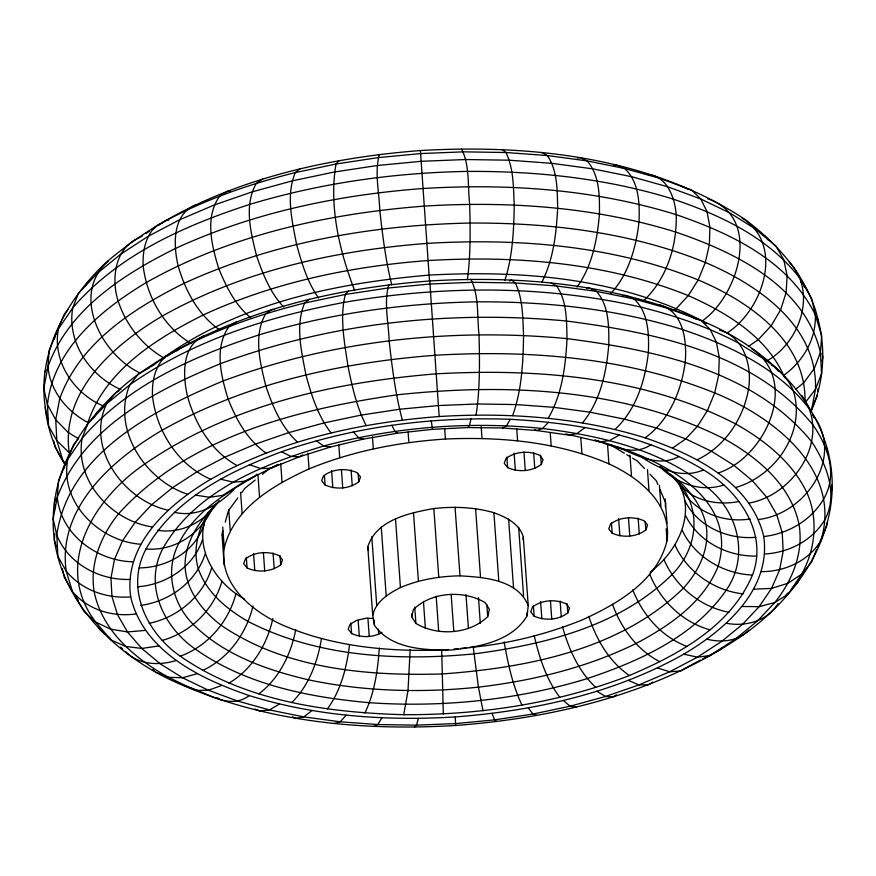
<?xml version="1.0" encoding="UTF-8"?>
<svg xmlns="http://www.w3.org/2000/svg" width="876" height="876" viewBox="0 0 876 876"><rect width="100%" height="100%" fill="white"/><g stroke="black" fill="none" stroke-linecap="round" stroke-linejoin="round"><path stroke-width="1.31" d="M410.187 649.412L408.008 690.638L403.737 714.696C326.573 712.495 245.105 701.238 180.27 656.19C146.358 632.757 124.972 588.004 146.051 548.967C174.182 498.345 229.457 471.485 281.481 451.753C354.78 426.393 432.919 416.538 510.281 419.297C576.999 423.02 645.678 434.649 703.559 469.897C738.775 490.834 768.504 533.024 752.451 575.039C730.847 626.406 678.166 654.744 629.406 675.505C557.716 703.395 480.453 715.013 403.737 714.696M443.322 713.929L441.69 650.091M455.597 725.47C557.99 717.838 662.147 692.117 747.064 632.22C793.076 598.242 831.182 546.723 832.2 487.625C833.383 409.639 769.106 348.013 701.074 320.561C615.948 283.933 521.472 275.447 429.755 280.977C327.361 288.598 223.205 314.331 138.288 374.227C92.276 408.194 54.17 459.725 53.151 518.822C51.969 596.808 116.245 658.434 184.278 685.886C269.403 722.514 363.879 731 455.597 725.47L455.29 716.929C534.36 710.852 614.142 693.453 683.729 654.175C724.956 629.888 771.219 589.57 763.752 536.55C750.852 481.756 693.836 454.491 645.152 437.858C578.729 417.184 508.321 412.322 439.161 416.527C360.091 422.604 280.309 440.004 210.733 479.281C169.495 503.569 123.231 543.886 130.699 596.906C143.598 651.7 200.626 678.966 249.299 695.599C315.732 716.272 386.13 721.134 455.29 716.929M665.311 506.744L665.53 502.714L659.924 489.355M379.308 648.087C377.753 670.217 374.632 692.861 364.865 713.02M45.147 407.241C47.37 427.368 53.743 447.526 65.087 464.521M54.794 533.845L54.301 540.251L56.305 546.799M817.768 391.43L817.965 388.911M827.021 523.136L826.835 525.666L820.133 541.138M800.741 281.853L803.555 284.503L811.713 298.738L815.293 314.812L821.699 335.749L820.429 352.415L821.568 373.713L815.468 389.316L811.461 410.417C823.889 382.155 825.98 349.349 818.075 319.543C808.066 277.736 778.37 244.196 744.556 219.12C649.674 156.935 531.294 144.211 420.403 150.53C308.943 159.235 192.972 188.154 106.303 262.307C64.43 301.355 32.467 360.759 47.753 418.969M244.656 599.184C214.927 583.033 191.483 545.628 208.379 512.427M523.027 539.539L523.3 537.01C519.424 523.552 506.01 517.179 493.889 512.69C474.387 507.073 453.932 506.35 433.839 508.518C409.3 513.084 376.362 519.687 367.789 546.788L372.716 615.445L374.479 625.376C391.539 649.302 425.013 650.288 451.742 649.981C478.931 646.926 511.978 641.418 527.1 615.784L528.228 605.666L523.3 537.01M349.502 644.856C346.743 667.348 340.994 690.441 327.35 708.947M467.412 279.685C470.708 254.708 470.313 229.413 469.678 204.283C467.543 186.03 470.007 165.586 461.51 148.887M476.084 415.049C480.103 388.495 479.698 361.503 479.03 334.72C476.894 316.477 479.358 296.033 470.861 279.334M321.481 638.505C317.649 661.895 308.943 685.612 291.796 702.541M54.443 339.089L55.188 335.136L56.787 333.132M64.047 468.211L64.539 465.583L66.138 463.579M86.757 426.218C102.81 371.851 155.227 339.089 203.123 315.031C273.728 282.357 350.98 266.282 428.287 260.533C515.953 255.42 606.192 262.461 688.284 295.606C727.014 312.798 767.486 337.041 784.677 377.709M822.126 361L822.849 357.178L822.017 353.411M831.718 490.166L831.642 485.107M295.76 629.658C290.985 654.252 279.115 678.561 258.792 693.902M650.167 572.159C677.126 551.946 697.898 512.252 676.874 480.891M470.97 418.837L469.481 425.353L467.795 427.565L432.492 429.317L397.419 433.204L363.168 439.15L330.274 447.067L299.296 456.823L270.739 468.266L260.533 468.496L249.364 464.608M411.709 616.77L413.428 609.51C431.649 591.661 463.645 589.855 485.184 602.666L489.388 609.367L487.68 616.627C469.448 634.487 437.452 636.283 415.914 623.471L411.709 616.77L411.523 614.065M272.841 618.565C267.191 644.583 252.157 669.439 228.888 683.17M418.378 718.408L416.527 725.153L414.49 727.113M222.778 531.009L222.066 533.561L223.019 538.85M225.263 522.085L228.45 510.62L237.856 497.864M252.956 606.061C246.474 633.436 228.406 658.544 202.575 670.534M504.894 280.276C512.701 256.055 513.818 230.246 514.223 204.973C513.358 187.376 513.752 168.761 505.978 152.512L502.178 149.522M512.602 415.629C521.866 390.028 523.147 362.39 523.563 335.42C522.709 317.824 523.103 299.198 515.329 282.959L511.529 279.97L509.514 280.933M448.534 649.543L445.829 649.795C390.499 652.204 333.614 647.156 282.324 624.949C252.365 611.328 219.077 584.905 224.223 548.124C234.1 507.642 273.827 485.008 309.02 468.901C352.36 451.085 398.788 442.084 445.424 439.029C500.765 436.631 557.64 441.679 608.929 463.886C638.889 477.508 672.177 503.919 667.03 540.711C657.153 581.193 617.438 603.827 582.233 619.934C546.011 634.487 507.73 644.035 468.846 647.605M235.962 593.589C228.658 621.741 207.798 646.181 180.27 656.19M280.725 564.779L282.51 559.972L279.094 555.658C268.395 550.84 254.916 551.661 245.466 558.866L243.67 563.673L247.087 567.987C257.785 572.805 271.275 571.973 280.725 564.779L280.057 555.537M358.744 481.811L360.54 477.004L357.123 472.69C346.425 467.872 332.935 468.704 323.485 475.898L321.7 480.705L325.116 485.019C335.815 489.837 349.294 489.016 358.744 481.811L358.185 473.894M541.28 464.411L543.076 459.604L539.66 455.29C528.962 450.472 515.471 451.293 506.021 458.498L504.237 463.305L507.653 467.62C518.351 472.438 531.831 471.606 541.28 464.411L540.623 455.17M567.768 612.937L569.553 608.119L566.137 603.816C555.439 598.987 541.959 599.819 532.509 607.013L530.725 611.831L534.13 616.146C544.839 620.964 558.319 620.131 567.768 612.937L567.101 603.695M645.798 529.969L647.583 525.162L644.167 520.848C633.468 516.03 619.989 516.851 610.539 524.056L608.743 528.863L612.16 533.177C622.858 537.995 636.337 537.163 645.798 529.969L645.229 522.041M221.978 581.259C213.93 609.576 190.661 632.45 162.345 640.378M799.043 578.948L797.653 582.551L791.378 589.23M45.081 371.84L46.012 369.442M55.834 498.685L54.432 502.287L54.783 508.945M372.716 615.445C375.76 601.483 388.605 593.578 400.441 587.533C419.275 579.573 439.61 576.189 459.988 575.839C484.198 577.273 517.836 579.583 528.228 605.666M816.585 549.559L811.713 561.888L801.595 574.24L787.962 594.278L774.833 602.502L757.313 621.128L735.588 638.9L709.954 655.587L697.46 657.153L683.729 654.175M211.653 567.976C203.024 596.271 177.795 617.449 149.106 623.351M379.418 154.439C374.326 172.419 379.231 191.954 379.79 210.36C382.593 235.326 385.615 260.402 391.758 284.799M388.769 284.886C383.677 302.866 388.572 322.401 389.141 340.808C392.13 367.405 395.361 394.145 402.358 420.042M812.337 407.121L817.483 395.218M817.56 547.084L819.104 543.514M205.148 553.982C196.147 582.047 169.451 601.462 140.762 605.404M202.564 539.485C193.443 567.144 165.772 584.796 137.444 586.81M203.944 524.735C194.987 551.792 166.823 567.768 139.218 567.9M213.295 506.229C202.038 532.728 175.353 551.497 146.051 548.967M205.969 516.796C197.374 532.717 192.895 551.365 198.414 569.082C206.758 592.778 227.048 609.367 248.182 621.511C317.254 657.044 397.923 661.128 473.949 653.901C544.554 644.605 619.825 626.231 671.991 574.59C697.351 549.186 702.64 509.898 678.057 481.986M541.795 282.346C553.402 259.559 556.359 233.399 557.673 208.17C557.202 190.421 557.738 170.842 547.347 155.545L541.872 152.435M548.256 418.235C562.184 394.255 565.633 365.861 567.024 338.618C566.553 320.857 567.09 301.289 556.698 285.992L551.223 282.882M510.281 419.297L506.536 425.78L502.747 427.97L467.795 427.565M381.848 717.838L377.852 724.551L373.822 726.478M85.005 286.178L88.038 281.722L90.228 280.353M93.601 417.743L97.389 412.169L99.579 410.8M577.076 287.109C592.198 265.943 597.301 239.279 599.469 213.81C599.534 195.786 599.71 175.266 587.128 160.91L580.043 157.581L577.415 158.096M582.529 422.867C600.476 400.901 606.553 371.884 608.82 344.246C608.886 326.233 609.061 305.702 596.479 291.358L589.395 288.029L586.767 288.543M241.776 492.542L244.908 488.293L255.212 480.026M721.868 647.605L720.357 649.609L702.804 658.851M748.75 630.107C738.238 641.495 721.068 642.732 706.746 639.184M68.503 308.965L64.287 314.112L49.165 350.334L47.917 366.737L43.8 388.375L47.435 404.712L48.574 426.01L56.852 440.65L63.094 461.061L65.908 463.7M78.698 438.383L73.639 444.548L58.517 480.782L57.268 497.185L53.151 518.822L56.787 535.159L57.925 556.457L66.204 571.086L72.445 591.497C87.753 609.915 112.665 617.164 135.922 613.966M777.997 603.586C767.453 621.106 745.454 627.019 726.248 623.219M594.946 440.113C651.558 455.389 740.373 492.586 718.079 566.465C703.384 602.776 669.264 626.012 635.834 643.586C586.613 667.72 532.707 680.74 478.46 687.145C421.849 693.047 364.263 691.602 308.462 679.831C266.884 670.03 224.322 655.259 193.366 624.555C172.211 603.586 164.633 570.167 178.868 543.273C194.8 511.704 225.669 493.319 255.036 476.161L256.723 474.223M339.111 160.56L336.012 164.009C328.785 206.112 339.461 251.084 354.616 290.438M348.451 291.007L345.363 294.456C339.373 317.922 344.596 342.527 347.936 366.026C352.097 386.349 356.631 406.946 366.157 425.528M219.252 500.875C201.239 518.482 184.343 540.35 185.077 566.86C186.555 591.059 202.542 611.098 221.146 625.289C285.456 669.165 366.978 676.217 442.73 673.929C527.735 667.698 620.022 649.707 683.335 588.289C698.752 571.251 709.91 548.617 706.111 525.14C701.643 503.81 686.893 486.519 669.801 473.774M346.206 715.221L340.118 721.78L334.128 723.565M218.956 501.072C205.302 521.045 182.482 534.174 157.822 530.319M548.562 422.177L542.627 428.495L536.78 430.532L502.747 427.97M786.002 594.946L787.787 593.041M610.911 293.405C628.683 274.079 636.118 247.382 639.031 221.814C639.732 203.429 639.119 182.044 624.774 168.542L616.167 164.896L613.758 165.192M614.974 429.437C636.239 409.694 645.316 380.37 648.382 352.261C649.083 333.876 648.47 312.491 634.125 298.99L625.519 295.343L623.11 295.639M153.661 365.007C231.822 304.673 332.705 283.342 429.185 275.097C521.713 270.06 618.675 277.812 702.289 320.912C738.545 295.508 762.602 217.073 707.622 198.721M783.91 375.169C803.128 361.35 816.421 338.913 815.293 314.812C788.838 260.73 730.398 233.213 676.184 214.653C594.673 189.293 508.288 183.325 423.426 188.482C338.245 194.822 253.12 212.539 175.309 248.543C123.297 274.396 68.448 309.436 47.917 366.737C50.25 390.795 66.565 411.173 87.512 422.298M643.104 301.224C666.505 279.477 677.148 246.123 676.184 214.653C674.969 197.845 666.877 175.397 647.265 174.444M645.152 437.858C669.089 420.403 681.353 391.178 685.174 362.533C687.145 341.268 683.641 311.046 659.124 304.728M233.859 489.618C218.277 505.266 197.188 517.749 174.357 512.274M795.78 389.24L803.872 382.659L814.351 368.413L820.429 352.415C804.694 285.609 735.172 252.376 675.823 232.085C594.837 206.889 509 200.954 424.674 206.079C328.259 213.481 230.99 234.702 146.15 282.598C101.058 309.797 53.469 348.779 47.435 404.712L55.735 419.746L68.12 432.437L78.183 438.548M300.019 168.805L295.278 172.605C246.758 184.705 199.17 201.524 155.643 226.391C145.296 236.629 142.558 251.445 143.138 265.483C146.577 296.614 163.878 326.934 190.837 343.359M309.37 299.242L304.629 303.052C256.11 315.152 208.521 331.96 164.995 356.839C154.647 367.077 151.909 381.881 152.49 395.93C156.322 430.915 177.861 465.068 210.733 479.281M262.439 474.234L269.655 468.452M726.653 333.274C762.788 310.422 785.356 245.05 742.103 218.091M311.922 710.589L303.819 716.886L295.957 718.419L292.42 716.754M585.168 427.433L577.142 433.445L569.334 435.208L536.78 430.532L534.623 429.59M673.118 310.728L676.392 308.451L688.284 295.606L698.161 279.926L705.344 262.493L709.363 244.492L709.921 227.136L707.009 211.62L700.789 198.994L691.722 190.114L659.803 178.321L624.774 168.542L587.128 160.91L547.347 155.545L505.978 152.512L463.59 151.844L420.743 153.563L378.027 157.636L336.012 164.009L295.278 172.605C285.718 195.403 292.179 221.135 296.581 244.437C301.716 263.03 307.312 282.127 318.59 298.037M672.658 448.03L685.744 438.887L697.635 426.054L707.501 410.373L714.696 392.941L718.714 374.928L719.273 357.583L716.349 342.056L710.14 329.431L701.074 320.561L669.154 308.768L634.125 298.99L596.479 291.358L556.698 285.992L515.329 282.959L472.941 282.291L430.094 284.01L387.378 288.084L345.363 294.456L304.629 303.052C295.07 325.85 301.53 351.583 305.932 374.884C311.429 395.251 317.966 416.034 331.051 432.941M748.509 346.436L758.364 339.57L771.198 325.752L780.658 309.743L786.101 292.628L787.152 275.579L783.746 259.756L776.103 246.233L755.276 228.899L730.058 213.076L700.789 198.994L667.884 186.818L631.771 176.744L592.942 168.882L551.935 163.341L509.285 160.209L465.572 159.531L421.4 161.293L377.348 165.498L334.03 172.068L292.026 180.927L251.905 191.954L214.204 204.995L179.427 219.876L148.055 236.389L120.516 254.325L97.17 273.421L78.347 293.449L72.763 307.859L58.44 328.916C52.1 361.219 73.978 393.751 103.357 405.971M262.68 179.054L256.361 183.292C243.692 205.291 250.788 232.359 256.46 255.464C262.723 273.816 270.082 292.726 283.682 306.961M616.485 694.821L613.32 696.946L605.579 696.464L570.079 706.22L532.915 714.06L494.579 719.875L455.608 723.587L416.527 725.153L377.852 724.551L340.118 721.78L303.819 716.886L269.469 709.921L237.516 701.008L208.4 690.244L182.504 677.772L160.198 663.778L141.759 648.437L127.458 631.968L117.472 614.58L111.953 596.523L110.956 578.029L114.515 559.348L122.563 540.744L135.003 522.468L151.657 504.751L172.309 487.844L196.684 471.978L224.431 457.371L255.201 444.198L288.565 432.667L324.065 422.911L361.23 415.071L399.565 409.256L438.537 405.544L477.617 403.978L516.293 404.581L554.026 407.351L590.325 412.246L624.676 419.199L656.628 428.123L685.744 438.887L711.64 451.359L733.946 465.353L752.385 480.694L766.686 497.163L776.673 514.551L782.191 532.608L783.188 551.103L779.629 569.783L771.581 588.387L759.142 606.663L742.487 624.38L721.835 641.287L697.46 657.153L669.713 671.761L638.943 684.923L605.579 696.464L596.939 691.306M140.412 237.1L142.646 235.644M145.985 233.465L149.325 231.297M152.676 229.118L156.016 226.939M158.238 225.482L166.046 220.413L168.542 220.095M150.88 366.814L153.103 365.369M160.91 360.288L165.367 357.386M167.59 355.93L175.397 350.849L177.894 350.542M373.417 618.478L365.971 618.259L356.488 620.405L349.973 624.424L348.188 629.231L351.594 633.545C361.076 637.761 373.023 637.816 381.98 632.352M766.522 361.098C799.799 342.834 817.823 291.96 789.309 262.132M236.936 321.634L229.14 326.387C213.875 347.564 221.015 376.001 228.099 398.941C236.148 419.593 247.481 440.059 265.997 453.045M652.861 682.097L648.415 684.802L638.943 684.923L628.453 680.411M108.547 260.96C69.894 293.81 101.485 355.087 140.061 372.957M119.026 390.729L115.654 392.755L106.522 403.869L87.699 423.885L82.114 438.307L67.791 459.352C59.513 502.55 99.317 541.335 140.718 544.237M279.477 704.019L269.469 709.921L259.833 711.104L254.916 709.023M139.262 237.768C114.931 247.656 111.011 278.448 118.085 300.862C125.728 324.328 141.671 344.815 162.958 357.408M195.228 205.039C172.068 214.861 173.339 245.16 178.113 265.767C185.164 290.438 198.151 314.988 219.635 329.869M204.579 335.486C181.42 345.308 182.69 375.607 187.464 396.215C195.217 423.951 211.072 451.239 236.947 465.485M149.763 367.537L138.288 374.227L129.867 384.761L106.522 403.869C85.662 448.238 123.757 500.492 168.203 510.237M697.11 459.801C724.759 446.804 743.264 418.947 748.52 389.294C752.254 366.442 744.348 336.921 719.47 330.175M689.927 665.629L680.772 670.961L669.713 671.761L657.515 667.983M619.518 434.967L609.532 440.551L599.874 441.909L565.776 433.905M302.855 454.951L299.296 456.823L290.821 456.374L281.481 451.753M691.098 665.015L700.461 660.088M255.036 476.161L245.072 481.187L222.712 495.4L209.616 497.272L195.359 495.126M270.739 468.266L278.283 464.455M278.141 464.532L245.072 481.187L233.323 482.205L220.5 479.15M718.189 473.018C765.208 457.71 800.806 380.994 751.455 348.538M249.299 695.599C227.88 711.301 205.521 690.715 184.278 685.886M651.032 444.669C633.14 456.889 613.003 445.764 594.892 440.212M735.599 487.516C775.479 476.139 806.676 431.485 793.087 390.203C783.253 367.449 758.901 356.609 739.41 343.523C708.41 327.055 675.1 315.678 641.122 307.18C543.591 284.831 441.701 285.488 343.381 302.516C268.209 316.849 193.038 340.37 129.867 384.761C111.263 428.583 144.989 480.442 187.716 494.272M221.803 685.426L208.4 690.244L195.6 690.398L168.378 677.279L155.906 672.221L152.917 669.428M749.1 503.065C795.134 494.863 832.364 436.609 801.617 395.295M679.196 456.385C658.489 467.773 636.885 455.389 617.7 447.121M197.341 673.655L182.504 677.772L168.378 677.279C135.057 658.577 102.196 631.048 94.17 591.826C89.505 563.607 100.992 535.729 118.402 513.949C188.679 436.412 296.833 409.497 396.653 394.879C506.908 383.009 624.303 388.002 724.857 439.161C758.178 457.863 791.039 485.392 799.065 524.615C803.73 552.844 792.243 580.711 774.833 602.502L759.142 606.663L741.983 606.488M758.539 519.49C805.526 513.982 845.088 456.954 812.906 414.939L813.684 417.491M703.559 469.897C681.911 479.194 659.54 469.153 641.429 456.987M763.752 536.55C788.159 533.769 811.242 520.355 823.703 498.86C838.003 474.321 828.072 446.661 813.081 425.112C754.127 352.612 654.591 332.497 566.63 321.032C450.001 310.06 330.372 322.784 220.314 363.737C155.435 390.422 83.417 427.477 57.268 497.185C60.805 534.535 97.028 561.177 133.119 561.801M176.273 660.438C159.421 665.76 138.43 665.114 125.597 651.547M723.718 485.008C700.592 492.564 676.48 483.41 659.869 466.689M764.693 554.015C788.718 552.657 812.227 540.711 824.82 519.764C838.573 494.48 826.44 464.236 811.921 442.041C753.349 370 654.438 350.006 567.024 338.618C451.14 327.723 332.256 340.359 222.898 381.049C154.165 409.902 68.383 452.815 56.787 535.159C68.416 563.914 99.546 580.405 129.768 579.441M158.863 645.951L141.759 648.437L125.52 646.433L111.241 640.06L95.561 622.004L83.735 611.152L75.785 597.279L75.205 594.618M739.322 501.455C723.302 504.609 706.483 502.977 692.073 494.951C679.951 487.078 672.21 474.398 660.208 466.47M761.332 571.656C784.688 571.7 808.318 561.177 820.812 540.864C842.756 469.569 772.544 416.319 714.696 392.941C626.482 357.32 529.509 349.754 435.295 355.251C340.687 362.511 245.225 383.338 161.961 430.335C112.621 459.407 57.268 507.642 66.204 571.086C81.665 590.117 106.631 598.801 130.699 596.906M453.954 649.028L458.017 648.634M460.721 648.382L466.141 647.868M145.35 630.392L127.458 631.968L110.475 629.11L95.561 622.004C52.527 565.042 94.028 498.324 144.726 464.039C230.038 405.139 334.632 382.035 436.533 373.822C537.963 368.303 644.243 376.8 735.884 424.039C764.967 440.529 792.681 462.375 807.168 493.308C818.534 519.446 815.282 549.624 801.595 574.24L787.907 583.274L771.581 588.387L753.732 589.22M750.141 518.986C723.138 523.268 692.993 511.912 680.389 486.585M230.289 191.154L227.585 191.198L219.788 195.939C204.524 217.117 211.663 245.565 218.748 268.494C226.085 286.66 235.283 305.198 250.755 317.78M755.988 537.284C727.901 539.824 697.876 526.794 684.944 500.864M274.604 309.666L272.031 309.502L265.713 313.739C253.044 335.738 260.139 362.806 265.8 385.9C272.589 406.398 281.437 427.16 297.511 442.15M756.755 556.074C727.945 556.786 698.5 541.915 685.547 515.515M752.451 575.039C723.247 573.835 694.876 557.016 682.185 530.308M330.274 447.067L323.66 446.026C263.096 464.422 196.29 490.352 163.122 548.037C143.248 584.85 163.407 627.041 195.381 649.127C246.025 684.868 308.79 697.274 369.431 702.716C442.698 707.688 516.939 700.11 587.227 678.604C639.305 661.106 693.792 637.005 726.073 590.38C749.44 556.928 738.523 512.372 707.775 487.735C661.511 449.596 600.816 435.766 542.627 428.495C469.361 421.104 394.791 426.93 323.66 446.026L316.324 440.77M575.981 707.195L570.079 706.22L563.41 700.526M743.122 593.873C713.918 590.643 687.102 571.853 674.914 544.981M152.468 526.969C111.46 520.935 74.69 481.023 82.114 438.307C127.622 385.254 193.826 356.061 258.957 334.895C329.496 313.553 403.059 303.151 476.675 301.848C546.219 301.432 616.255 308.856 682.82 329.661C730.277 345.724 778.457 368.369 809.566 409.169M216.197 697.679L218.792 698.402M728.942 612.258C700.099 606.893 675.33 586.186 663.855 559.326M363.168 439.15L358.536 437.628L353.302 431.868M536.889 715.44L532.915 714.06L528.305 707.928M710.14 629.888C682.579 622.343 660.362 600.52 649.784 574.284M762.383 234.877L764.759 235.94L768.241 239.947M771.734 365.325L774.11 366.387L778.468 371.402M687.014 646.488C661.621 636.863 642.382 614.777 632.79 589.745M680.4 185.602L687.496 189.03M689.751 316.05L696.847 319.477M120.91 389.59C90.042 376.165 66.631 342.177 72.763 307.859C118.271 254.806 184.475 225.614 249.605 204.447C320.145 183.117 393.707 172.703 467.324 171.411C536.868 170.984 606.904 178.408 673.469 199.213C720.926 215.288 769.106 237.922 800.215 278.721M659.957 661.774C637.115 650.145 621.051 628.048 612.51 604.298M610.331 444.789L624.391 453.242M626.734 454.655L630.249 456.768M632.592 458.181L637.279 460.995L644.55 468.561M702.289 320.912L706.746 323.715M397.419 433.204L394.857 431.32L391.835 425.178M629.406 675.505C609.127 661.719 596.238 639.36 588.814 616.43M105.109 634.104L99.897 629.767L97.992 626.384M108.23 636.699L110.31 638.44M496.582 721.561L494.579 719.875L492.104 713.414M120.724 647.101L122.673 648.875M595.855 687.441C578.532 671.41 568.699 648.93 562.447 626.548M650.003 474.234L656.365 480.847L657.887 484.494M75.785 597.279L78.391 600.268M559.874 697.405C546.263 679.426 539.255 657.405 534.207 635.68M65.087 464.477L54.936 446.815L53.556 440.628M72.445 591.497L64.287 577.262L62.36 568.601M816.804 317.287L818.075 319.543L818.217 322.204M825.51 446.607L827.426 449.99L827.634 453.976M522.041 705.213C512.559 685.306 507.916 663.504 504.149 641.889M803.555 284.503L804.332 287.054M482.972 710.754L478.46 687.145L473.128 646.291M432.492 429.317L431.277 420.808M367.789 546.788L368.457 550.511M420.403 150.53L429.536 281.196M429.755 280.977L439.161 416.527M665.256 498.97L666.997 523.311M666.187 528.83L667.03 540.711M659.42 485.359L660.931 506.481M647.473 469.558L648.985 490.68M638.144 518.143L639.283 533.988M629.975 455.235L631.497 476.358M628.464 517.65L629.789 536.134M618.631 518.669L619.858 535.838M607.517 444.077L608.929 463.886M611.404 522.611L612.16 533.177M580.777 437.759L581.916 453.604M550.237 432.602L551.179 445.807M560.125 601.111L561.253 616.945M550.435 600.618L551.76 619.102M533.637 452.585L534.776 468.43M540.601 601.637L541.839 618.806M523.957 452.093L525.282 470.576M533.375 605.579L534.13 616.146M516.72 428.813L517.574 440.705M526.903 613.09L527.1 615.784M514.124 453.111L515.351 470.281M518.669 527.44L523.585 596.096M506.897 457.053L507.653 467.62M508.617 519.129L513.533 587.785M493.889 512.69L498.816 581.346M481.143 426.535L481.997 438.416M486.804 604.44L487.68 616.627M475.591 508.606L480.508 577.262M478.471 597.607L480.311 623.351M465.988 594.629L468.419 628.508M455.06 507.182L459.988 575.839M444.669 428.474L445.424 439.029M451.184 594.727L453.801 631.311M433.839 508.518L438.756 577.174M436.171 596.118L438.69 631.344M423.447 601.494L425.386 628.596M408.106 431.956L408.862 442.522M413.483 512.515L418.41 581.171M414.742 607.21L415.914 623.471M395.514 518.877L400.441 587.533M381.268 527.133L386.185 595.789M372.453 436.905L373.307 448.786M371.796 536.67L376.713 605.327M378.344 629.077L378.717 634.355M374.096 619.989L374.479 625.376M367.909 618.018L369.234 636.502M351.101 469.985L352.24 485.83M358.164 620.361L359.302 636.206M341.421 469.492L342.746 487.976M338.771 444.46L339.724 457.655M350.838 622.978L351.594 633.545M331.588 470.522L332.814 487.68M324.449 475.777L325.116 485.019M307.892 453.056L309.02 468.901M280.725 463.711L282.05 482.205M273.071 552.953L274.21 568.798M257.938 474.748L259.548 497.196M263.391 552.46L264.716 570.944M253.558 553.479L254.796 570.648M246.331 557.421L247.087 567.987M240.593 492.356L242.115 513.489M228.713 509.493L230.224 530.615M222.712 526.991L224.223 548.124M222.077 535.159L224.256 565.524M59.743 398.635L55.735 419.746L56.852 440.65L69.215 452.706C60.543 391.167 114.23 344.388 162.082 316.203C242.838 270.618 335.42 250.426 427.181 243.375C518.559 238.042 612.598 245.389 698.161 279.926C748.783 301.289 807.245 341.311 804.967 402.927L815.468 389.316C817.823 325.784 757.543 284.514 705.344 262.493C630.983 232.228 549.909 222.69 470.127 223.041C372.201 225.023 273.367 242.225 183.982 283.375C133.251 308.593 79.771 342.757 59.743 398.635"/></g></svg>
